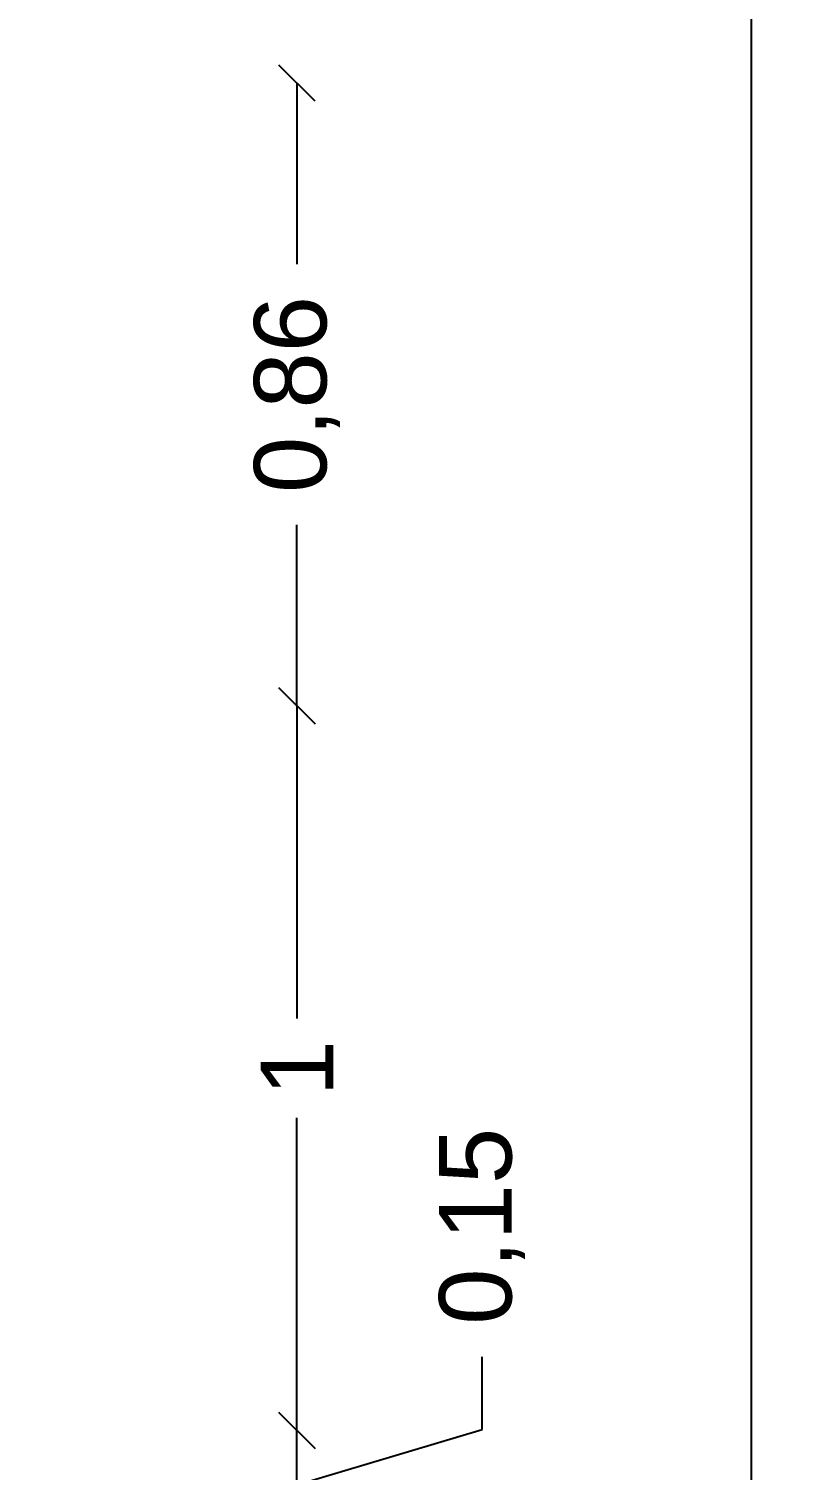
# Model space of a CAD drawing. Header units: metres. Extents: x 1628 to 1845, y 824 to 931.
# Drawn here: x 1653.594 to 1654.657, y 876.474 to 878.462 of the extents above; entities that cross this region are included whole.
import ezdxf

# ---------------------------------------------------------------- set-up
doc = ezdxf.new("R2010")
doc.units = ezdxf.units.M
doc.header["$LTSCALE"] = 0.15
doc.layers.get('0').update_dxf_attribs({"lineweight": 0, "plot": 0})
doc.layers.get('Defpoints').update_dxf_attribs({"lineweight": 0})
doc.layers.add('Cotas', color=1, linetype='Continuous', lineweight=0)
doc.styles.get("Standard").update_dxf_attribs({"font": 'arial.ttf'})
doc.dimstyles.new('Lunardi', dxfattribs={"dimtxt": 0.1, "dimasz": 0.05, "dimexe": 0, "dimexo": 0.05, "dimgap": 0.05, "dimtad": 0, "dimzin": 9, "dimtxsty": 'Standard', "dimblk": 'OBLIQUE', "dimcen": 0, "dimse1": 1, "dimse2": 1, "dimclrd": 1, "dimclre": 1, "dimclrt": 1, "dimadec": 0, "dimazin": 0, "dimtfac": 1, "dimtmove": 1, "dimatfit": 2, "dimldrblk": 'OBLIQUE', "dimfxl": 1, "dimarcsym": 0})

# ---------------------------------------------------------------- blocks, each defined once
blk = doc.blocks.new('_Oblique')
at = {"color": 0, "linetype": 'ByBlock', "lineweight": -2}
blk.add_line((-0.5, -0.5), (0.5, 0.5), dxfattribs=at)
blk = doc.blocks.new('*D118')
at = {"layer": 'Cotas', "color": 1, "lineweight": -2, "ltscale": 10}
for p, q in [((1653.571220845935, 875.1446543722092), (1653.421220845935, 875.1446543722092)), ((1653.496220845935, 875.1446543722092), (1653.572806794093, 874.8893678783484)), ((1653.572806794093, 874.8893678783484), (1653.672806794093, 874.8893678783484))]:
    blk.add_line(p, q, dxfattribs=at)
at = {"layer": 'Defpoints', "color": 0, "ltscale": 10}
for p in [(1653.421220845935, 877.2456054993173), (1653.571220845935, 877.0956054993172), (1653.421220845935, 875.1446543722092)]:
    blk.add_point(p, dxfattribs=at)
at = {"layer": 'Cotas', "color": 1, "lineweight": -2, "ltscale": 10, "xscale": 0.05, "yscale": 0.05, "zscale": 0.05, "rotation": 180}
blk.add_blockref('_Oblique', (1653.421220845935, 875.1446543722092), dxfattribs=at)
at = {"layer": 'Cotas', "color": 1, "lineweight": -2, "ltscale": 10, "xscale": 0.05, "yscale": 0.05, "zscale": 0.05}
blk.add_blockref('_Oblique', (1653.571220845935, 875.1446543722092), dxfattribs=at)
at = {"layer": 'Cotas', "color": 1, "ltscale": 10, "insert": (1653.853059181542, 874.8893678783484), "char_height": 0.1, "attachment_point": 5}
blk.add_mtext('0,15', dxfattribs=at)
blk = doc.blocks.new('*D144')
at = {"layer": 'Cotas', "color": 1, "lineweight": -2, "ltscale": 10}
for p, q in [((1654.219204839082, 876.5299146404415), (1654.219204839082, 876.6299146404415)), ((1653.963918345221, 876.4533286922832), (1654.219204839082, 876.5299146404415)), ((1653.963918345221, 876.3783286922832), (1653.963918345221, 876.5283286922833))]:
    blk.add_line(p, q, dxfattribs=at)
at = {"layer": 'Defpoints', "color": 0, "ltscale": 10}
for p in [(1653.421220845935, 876.5283286922833), (1653.963918345221, 876.5283286922833), (1653.571220845935, 876.3783286922832)]:
    blk.add_point(p, dxfattribs=at)
at = {"layer": 'Cotas', "color": 1, "lineweight": -2, "ltscale": 10, "xscale": 0.05, "yscale": 0.05, "zscale": 0.05}
for p, rotation in [((1653.963918345221, 876.5283286922833), 90), ((1653.963918345221, 876.3783286922832), 270)]:
    blk.add_blockref('_Oblique', p, dxfattribs=dict(at, rotation=rotation))
at = {"layer": 'Cotas', "color": 1, "ltscale": 10, "insert": (1654.219204839082, 876.8101670278905), "char_height": 0.1, "attachment_point": 5, "rotation": 90}
blk.add_mtext('0,15', dxfattribs=at)
blk = doc.blocks.new('*D145')
at = {"layer": 'Cotas', "color": 1, "lineweight": -2, "ltscale": 10}
for p, q in [((1653.963918345221, 877.5283286922833), (1653.963918345221, 877.0967461547662)), ((1653.963918345221, 876.5283286922833), (1653.963918345221, 876.9599112298004))]:
    blk.add_line(p, q, dxfattribs=at)
at = {"layer": 'Defpoints', "color": 0, "ltscale": 10}
for p in [(1653.421220845935, 877.5283286922833), (1653.963918345221, 877.5283286922833), (1653.421220845935, 876.5283286922833)]:
    blk.add_point(p, dxfattribs=at)
at = {"layer": 'Cotas', "color": 1, "lineweight": -2, "ltscale": 10, "xscale": 0.05, "yscale": 0.05, "zscale": 0.05}
for p, rotation in [((1653.963918345221, 877.5283286922833), 90), ((1653.963918345221, 876.5283286922833), 270)]:
    blk.add_blockref('_Oblique', p, dxfattribs=dict(at, rotation=rotation))
at = {"layer": 'Cotas', "color": 1, "ltscale": 10, "insert": (1653.963918345221, 877.0283286922835), "char_height": 0.1, "attachment_point": 5, "rotation": 90}
blk.add_mtext('1', dxfattribs=at)
blk = doc.blocks.new('*D159')
at = {"layer": 'Cotas', "color": 1, "lineweight": -2, "ltscale": 10}
for p, q in [((1654.590971814814, 882.437471353103), (1654.590971814814, 878.9771866349091)), ((1654.590971814814, 875.2366836356783), (1654.590971814814, 878.6969683538722))]:
    blk.add_line(p, q, dxfattribs=at)
at = {"layer": 'Defpoints', "color": 0, "ltscale": 10}
for p in [(1653.571220845935, 882.437471353103), (1653.571220845937, 875.2366836356783), (1654.590971814814, 875.2366836356783)]:
    blk.add_point(p, dxfattribs=at)
at = {"layer": 'Cotas', "color": 1, "lineweight": -2, "ltscale": 10, "xscale": 0.05, "yscale": 0.05, "zscale": 0.05}
for p, rotation in [((1654.590971814814, 882.437471353103), 90), ((1654.590971814814, 875.2366836356783), 270)]:
    blk.add_blockref('_Oblique', p, dxfattribs=dict(at, rotation=rotation))
at = {"layer": 'Cotas', "color": 1, "ltscale": 10, "insert": (1654.590971814814, 878.8370774943909), "char_height": 0.1, "attachment_point": 5, "rotation": 90}
blk.add_mtext('7,2', dxfattribs=at)
blk = doc.blocks.new('*D198')
at = {"layer": 'Cotas', "color": 1, "lineweight": -2, "ltscale": 10}
for p, q in [((1653.963918345221, 878.387471353103), (1653.963918345221, 878.1377431331979)), ((1653.963918345221, 877.5283286922833), (1653.963918345221, 877.7780569121884))]:
    blk.add_line(p, q, dxfattribs=at)
at = {"layer": 'Defpoints', "color": 0, "ltscale": 10}
for p in [(1653.421220845935, 878.387471353103), (1653.963918345221, 878.387471353103), (1653.421220845935, 877.5283286922833)]:
    blk.add_point(p, dxfattribs=at)
at = {"layer": 'Cotas', "color": 1, "lineweight": -2, "ltscale": 10, "xscale": 0.05, "yscale": 0.05, "zscale": 0.05}
for p, rotation in [((1653.963918345221, 878.387471353103), 90), ((1653.963918345221, 877.5283286922833), 270)]:
    blk.add_blockref('_Oblique', p, dxfattribs=dict(at, rotation=rotation))
at = {"layer": 'Cotas', "color": 1, "ltscale": 10, "insert": (1653.963918345221, 877.9579000226934), "char_height": 0.1, "attachment_point": 5, "rotation": 90}
blk.add_mtext('0,86', dxfattribs=at)

msp = doc.modelspace()

# ---------------------------------------------------------------- dimensions: what is measured, and where the dimension line sits
at = {"layer": 'Cotas', "ltscale": 10}
dim = msp.add_aligned_dim(p1=(1653.571220845935, 882.437471353103), p2=(1653.571220845937, 875.2366836356783), distance=1.0197509688771333, dimstyle='Lunardi', dxfattribs=at)
dim.commit()
dim.dimension.update_dxf_attribs({"geometry": '*D159', "text_midpoint": (1654.590971814814, 878.8370774943909)})
dim = msp.add_aligned_dim(p1=(1653.421220845935, 877.5283286922833), p2=(1653.421220845935, 878.387471353103), distance=-0.5426974992858504, dimstyle='Lunardi', override={"dimfxlon": 1}, dxfattribs=at)
dim.commit()
dim.dimension.update_dxf_attribs({"geometry": '*D198', "text_midpoint": (1653.963918345221, 877.9579000226934)})
for base, p1, p2, picture, middle in [((1653.963918345221, 877.5283286922833), (1653.421220845935, 876.5283286922833), (1653.421220845935, 877.5283286922833), '*D145', (1653.963918345221, 877.0283286922835)), ((1653.963918345221, 876.5283286922833), (1653.571220845935, 876.3783286922832), (1653.421220845935, 876.5283286922833), '*D144', (1654.219204839082, 876.6799146404417))]:
    dim = msp.add_linear_dim(base=base, p1=p1, p2=p2, angle=270, dimstyle='Lunardi', dxfattribs=at)
    dim.commit()
    dim.dimension.update_dxf_attribs({"geometry": picture, "text_midpoint": middle})
dim = msp.add_linear_dim(base=(1653.421220845935, 875.1446543722092), p1=(1653.571220845935, 877.0956054993172), p2=(1653.421220845935, 877.2456054993173), dimstyle='Lunardi', dxfattribs=at)
dim.commit()
dim.dimension.update_dxf_attribs({"geometry": '*D118', "text_midpoint": (1653.722806794093, 874.8893678783484)})

doc.saveas('drawing.dxf')
